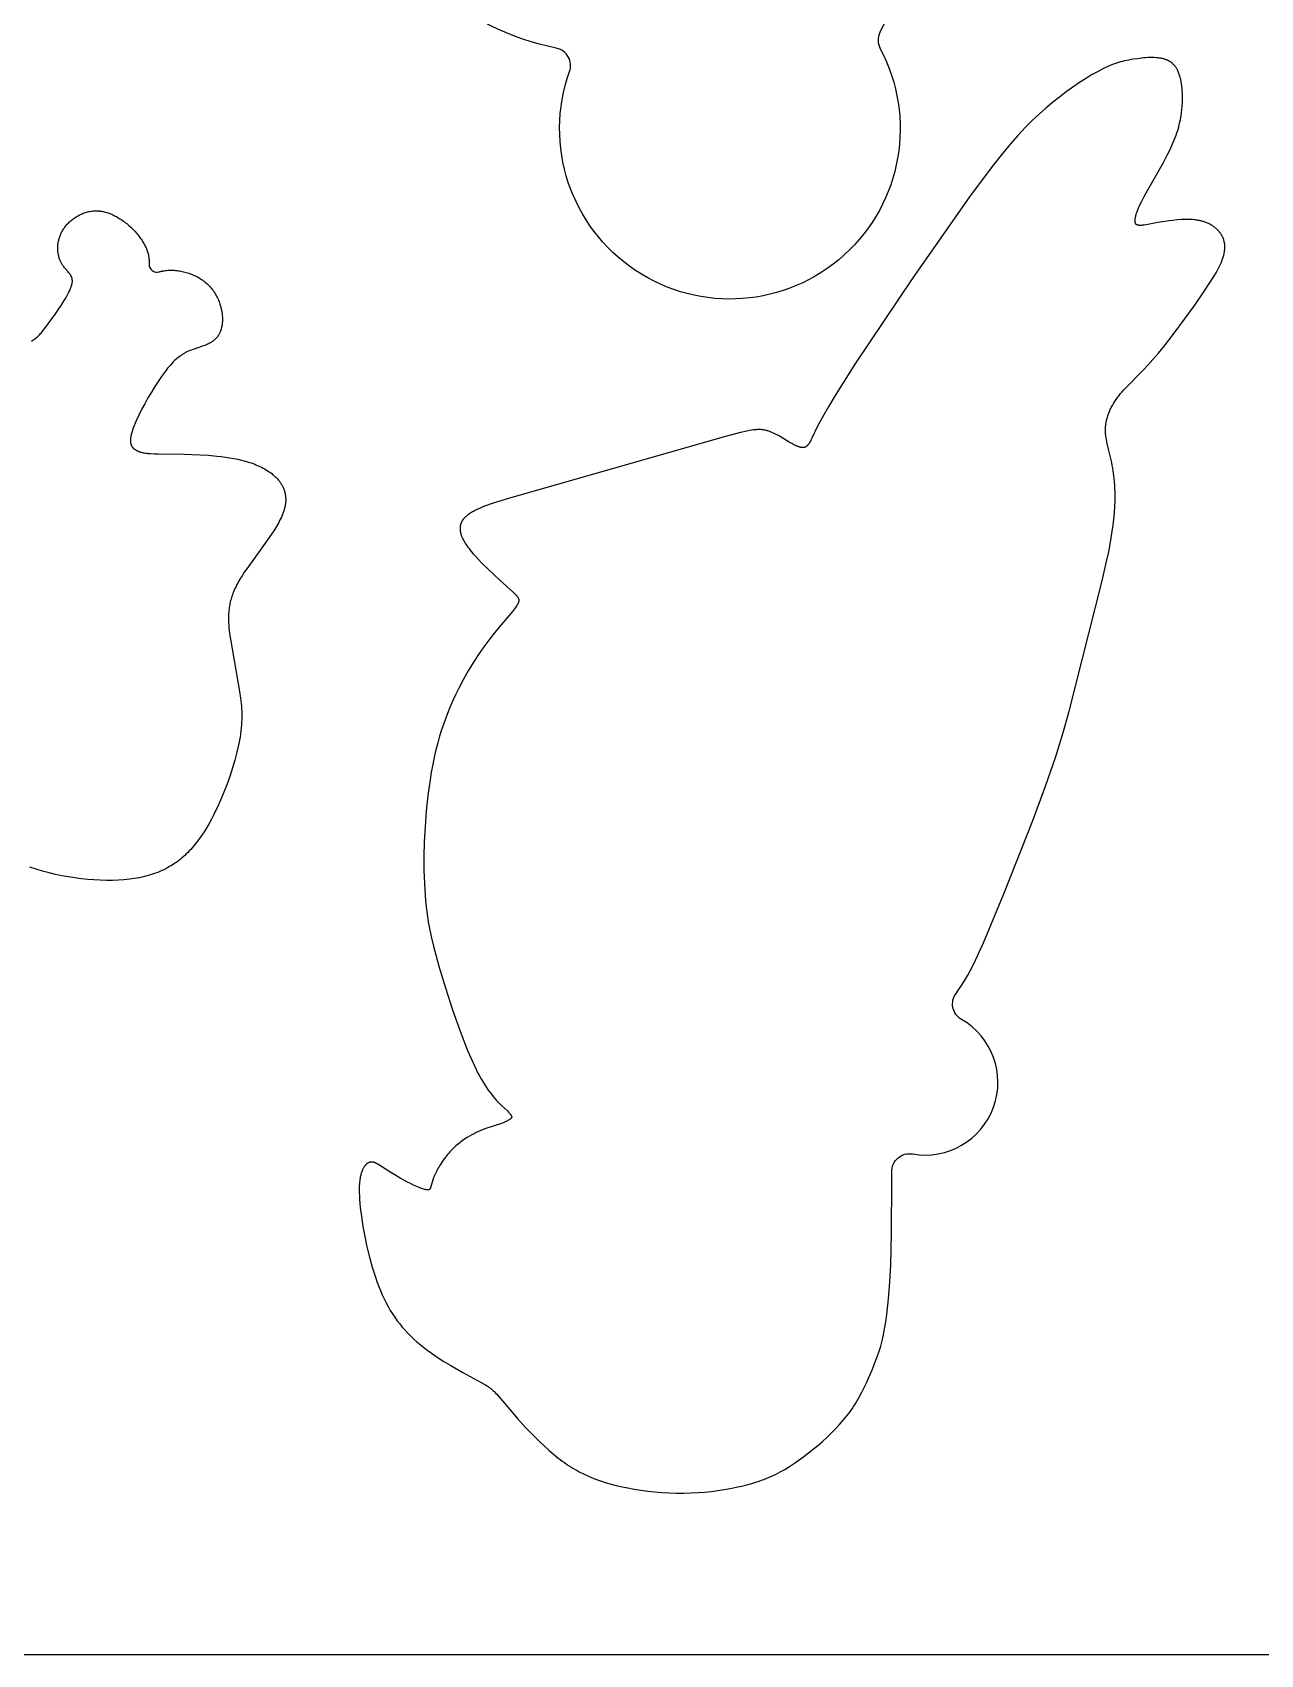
# Model space of a CAD drawing. Extents: x -2154 to -1864, y -146 to 54.
# Drawn here: x -2005 to -1942.9, y -146 to -64 of the extents above; entities that cross this region are included whole.
import ezdxf

# ---------------------------------------------------------------- set-up
doc = ezdxf.new("R2010")
doc.units = 0
doc.layers.add('DEFAULT', color=7, linetype='CONTINUOUS')

msp = doc.modelspace()

# ---------------------------------------------------------------- linework, layer by layer
at = {"layer": 'DEFAULT'}
msp.add_lwpolyline([(-2154, -146), (-1864, -146), (-1864, 54), (-2154, 54)], close=True, dxfattribs=at)
for points in [[(-1956.286, -51.829), (-1962.116, -64.016, 0.238234), (-1962.098, -64.828, -1.534477), (-1977.805, -65.986, 0.217233), (-1977.868, -65.242, 0.225272), (-1978.472, -64.802, -0.127352), (-1984.708, -61.74, -0.11458)], [(-2005, -79.605), (-2004.942, -79.567), (-2004.884, -79.527), (-2004.827, -79.486), (-2004.772, -79.443), (-2004.726, -79.406), (-2004.681, -79.367), (-2004.639, -79.328), (-2004.598, -79.288), (-2004.557, -79.245), (-2004.517, -79.201), (-2004.478, -79.155), (-2004.44, -79.109), (-2004.349, -78.991), (-2003.796, -78.231), (-2003.649, -78.02), (-2003.507, -77.806), (-2003.345, -77.551), (-2003.282, -77.446), (-2003.221, -77.339), (-2003.166, -77.238), (-2003.114, -77.136), (-2003.07, -77.042), (-2003.049, -76.995), (-2003.029, -76.947), (-2003.012, -76.905), (-2002.997, -76.863), (-2002.983, -76.821), (-2002.976, -76.8), (-2002.97, -76.778), (-2002.961, -76.743), (-2002.957, -76.726), (-2002.953, -76.708), (-2002.95, -76.69), (-2002.947, -76.672), (-2002.944, -76.655), (-2002.942, -76.637), (-2002.94, -76.622), (-2002.939, -76.607), (-2002.938, -76.592), (-2002.938, -76.578), (-2002.938, -76.563), (-2002.938, -76.548), (-2002.939, -76.533), (-2002.94, -76.519), (-2002.941, -76.506), (-2002.943, -76.493), (-2002.945, -76.48), (-2002.947, -76.467), (-2002.95, -76.455), (-2002.953, -76.442), (-2002.956, -76.429), (-2002.959, -76.417), (-2002.963, -76.405), (-2002.967, -76.393), (-2002.971, -76.382), (-2002.976, -76.37), (-2002.981, -76.359), (-2002.986, -76.347), (-2002.991, -76.336), (-2002.996, -76.325), (-2003.002, -76.313), (-2003.009, -76.302), (-2003.015, -76.29), (-2003.022, -76.279), (-2003.036, -76.256), (-2003.051, -76.234), (-2003.067, -76.213), (-2003.083, -76.192), (-2003.116, -76.15), (-2003.158, -76.101), (-2003.285, -75.956), (-2003.329, -75.904), (-2003.371, -75.85), (-2003.393, -75.822), (-2003.414, -75.793), (-2003.434, -75.763), (-2003.453, -75.733), (-2003.47, -75.705), (-2003.487, -75.676), (-2003.502, -75.647), (-2003.517, -75.617), (-2003.532, -75.587), (-2003.545, -75.557), (-2003.558, -75.527), (-2003.57, -75.496), (-2003.584, -75.458), (-2003.597, -75.419), (-2003.609, -75.38), (-2003.62, -75.34), (-2003.63, -75.3), (-2003.639, -75.261), (-2003.647, -75.22), (-2003.653, -75.18), (-2003.66, -75.137), (-2003.665, -75.094), (-2003.669, -75.051), (-2003.672, -75.007), (-2003.674, -74.964), (-2003.674, -74.92), (-2003.674, -74.877), (-2003.672, -74.833), (-2003.67, -74.788), (-2003.666, -74.742), (-2003.661, -74.696), (-2003.655, -74.651), (-2003.647, -74.605), (-2003.639, -74.56), (-2003.629, -74.515), (-2003.618, -74.471), (-2003.605, -74.424), (-2003.591, -74.378), (-2003.576, -74.332), (-2003.559, -74.286), (-2003.541, -74.241), (-2003.522, -74.196), (-2003.502, -74.152), (-2003.48, -74.108), (-2003.455, -74.062), (-2003.43, -74.017), (-2003.403, -73.973), (-2003.374, -73.929), (-2003.345, -73.886), (-2003.314, -73.844), (-2003.282, -73.802), (-2003.249, -73.762), (-2003.213, -73.72), (-2003.177, -73.679), (-2003.139, -73.639), (-2003.1, -73.6), (-2003.059, -73.563), (-2003.019, -73.526), (-2002.977, -73.49), (-2002.934, -73.455), (-2002.889, -73.421), (-2002.843, -73.388), (-2002.796, -73.356), (-2002.749, -73.325), (-2002.7, -73.295), (-2002.651, -73.267), (-2002.601, -73.24), (-2002.55, -73.214), (-2002.498, -73.19), (-2002.444, -73.166), (-2002.39, -73.145), (-2002.336, -73.125), (-2002.28, -73.106), (-2002.225, -73.09), (-2002.168, -73.075), (-2002.112, -73.061), (-2002.053, -73.05), (-2001.994, -73.04), (-2001.934, -73.032), (-2001.874, -73.026), (-2001.814, -73.022), (-2001.754, -73.02), (-2001.694, -73.021), (-2001.664, -73.021), (-2001.634, -73.023), (-2001.603, -73.025), (-2001.572, -73.028), (-2001.541, -73.031), (-2001.51, -73.034), (-2001.479, -73.039), (-2001.448, -73.044), (-2001.386, -73.055), (-2001.323, -73.069), (-2001.26, -73.085), (-2001.198, -73.103), (-2001.137, -73.123), (-2001.074, -73.145), (-2001.011, -73.17), (-2000.949, -73.196), (-2000.887, -73.224), (-2000.827, -73.253), (-2000.767, -73.284), (-2000.707, -73.316), (-2000.649, -73.35), (-2000.589, -73.386), (-2000.53, -73.423), (-2000.472, -73.462), (-2000.414, -73.501), (-2000.357, -73.542), (-2000.301, -73.584), (-2000.246, -73.627), (-2000.191, -73.671), (-2000.084, -73.762), (-1999.981, -73.856), (-1999.88, -73.954), (-1999.783, -74.056), (-1999.694, -74.156), (-1999.651, -74.207), (-1999.609, -74.259), (-1999.567, -74.312), (-1999.527, -74.365), (-1999.488, -74.419), (-1999.45, -74.474), (-1999.416, -74.525), (-1999.384, -74.576), (-1999.352, -74.628), (-1999.322, -74.68), (-1999.293, -74.733), (-1999.265, -74.787), (-1999.239, -74.841), (-1999.214, -74.896), (-1999.193, -74.946), (-1999.173, -74.996), (-1999.155, -75.047), (-1999.138, -75.098), (-1999.123, -75.15), (-1999.108, -75.202), (-1999.096, -75.254), (-1999.085, -75.307), (-1999.077, -75.356), (-1999.07, -75.404), (-1999.064, -75.453), (-1999.06, -75.502), (-1999.057, -75.551), (-1999.056, -75.6), (-1999.057, -75.649), (-1999.059, -75.698, 0.526955), (-1998.539, -76.105), (-1998.509, -76.096), (-1998.48, -76.087), (-1998.45, -76.079), (-1998.419, -76.072), (-1998.389, -76.065), (-1998.359, -76.059), (-1998.297, -76.048), (-1998.236, -76.039), (-1998.174, -76.031), (-1998.112, -76.026), (-1998.05, -76.023), (-1997.983, -76.021), (-1997.916, -76.021), (-1997.849, -76.023), (-1997.783, -76.027), (-1997.716, -76.032), (-1997.65, -76.039), (-1997.583, -76.048), (-1997.517, -76.058), (-1997.449, -76.071), (-1997.38, -76.085), (-1997.312, -76.101), (-1997.244, -76.118), (-1997.177, -76.137), (-1997.11, -76.158), (-1997.044, -76.18), (-1996.978, -76.203), (-1996.912, -76.229), (-1996.846, -76.256), (-1996.781, -76.285), (-1996.716, -76.316), (-1996.653, -76.348), (-1996.59, -76.382), (-1996.528, -76.417), (-1996.467, -76.454), (-1996.408, -76.492), (-1996.35, -76.532), (-1996.292, -76.574), (-1996.236, -76.617), (-1996.182, -76.662), (-1996.129, -76.708), (-1996.077, -76.756), (-1996.027, -76.806), (-1995.979, -76.856), (-1995.933, -76.908), (-1995.889, -76.961), (-1995.847, -77.016), (-1995.806, -77.072), (-1995.767, -77.129), (-1995.73, -77.187), (-1995.694, -77.247), (-1995.661, -77.306), (-1995.63, -77.365), (-1995.6, -77.426), (-1995.572, -77.487), (-1995.545, -77.549), (-1995.521, -77.612), (-1995.498, -77.676), (-1995.476, -77.74), (-1995.461, -77.789), (-1995.446, -77.839), (-1995.433, -77.889), (-1995.421, -77.939), (-1995.409, -77.99), (-1995.399, -78.041), (-1995.389, -78.092), (-1995.381, -78.143), (-1995.372, -78.205), (-1995.365, -78.267), (-1995.36, -78.329), (-1995.356, -78.391), (-1995.353, -78.451), (-1995.353, -78.511), (-1995.354, -78.57), (-1995.356, -78.63), (-1995.36, -78.687), (-1995.366, -78.743), (-1995.373, -78.799), (-1995.382, -78.856), (-1995.393, -78.908), (-1995.405, -78.961), (-1995.412, -78.987), (-1995.419, -79.013), (-1995.427, -79.038), (-1995.435, -79.064), (-1995.443, -79.088), (-1995.452, -79.112), (-1995.461, -79.135), (-1995.471, -79.158), (-1995.481, -79.182), (-1995.492, -79.204), (-1995.503, -79.227), (-1995.515, -79.249), (-1995.526, -79.27), (-1995.538, -79.29), (-1995.551, -79.311), (-1995.564, -79.33), (-1995.577, -79.35), (-1995.591, -79.369), (-1995.605, -79.388), (-1995.62, -79.407), (-1995.634, -79.424), (-1995.649, -79.441), (-1995.664, -79.458), (-1995.679, -79.475), (-1995.695, -79.491), (-1995.711, -79.507), (-1995.728, -79.523), (-1995.745, -79.538), (-1995.761, -79.552), (-1995.778, -79.567), (-1995.796, -79.581), (-1995.813, -79.594), (-1995.849, -79.621), (-1995.886, -79.646), (-1995.928, -79.673), (-1995.971, -79.698), (-1996.015, -79.723), (-1996.06, -79.746), (-1996.105, -79.767), (-1996.151, -79.788), (-1996.197, -79.808), (-1996.244, -79.827), (-1996.351, -79.868), (-1996.839, -80.031), (-1996.918, -80.059), (-1996.997, -80.09), (-1997.071, -80.121), (-1997.145, -80.155), (-1997.217, -80.191), (-1997.252, -80.21), (-1997.288, -80.23), (-1997.323, -80.251), (-1997.359, -80.272), (-1997.393, -80.294), (-1997.428, -80.317), (-1997.462, -80.341), (-1997.495, -80.365), (-1997.561, -80.415), (-1997.597, -80.443), (-1997.633, -80.472), (-1997.702, -80.533), (-1997.769, -80.595), (-1997.834, -80.66), (-1997.909, -80.738), (-1997.981, -80.817), (-1998.051, -80.899), (-1998.12, -80.982), (-1998.2, -81.083), (-1998.278, -81.186), (-1998.43, -81.396), (-1998.602, -81.649), (-1998.768, -81.906), (-1998.944, -82.19), (-1999.114, -82.478), (-1999.279, -82.772), (-1999.438, -83.069), (-1999.579, -83.349), (-1999.711, -83.633), (-1999.766, -83.759), (-1999.818, -83.887), (-1999.862, -84.002), (-1999.902, -84.117), (-1999.919, -84.17), (-1999.934, -84.223), (-1999.949, -84.276), (-1999.962, -84.33), (-1999.971, -84.371), (-1999.979, -84.413), (-1999.986, -84.456), (-1999.992, -84.498), (-1999.996, -84.533), (-1999.999, -84.568), (-2000.001, -84.604), (-2000.001, -84.621), (-2000.001, -84.639), (-2000.001, -84.668), (-2000, -84.682), (-1999.999, -84.697), (-1999.998, -84.711), (-1999.996, -84.726), (-1999.995, -84.74), (-1999.992, -84.754), (-1999.99, -84.766), (-1999.988, -84.778), (-1999.986, -84.79), (-1999.983, -84.802), (-1999.98, -84.814), (-1999.976, -84.825), (-1999.973, -84.837), (-1999.969, -84.848), (-1999.965, -84.858), (-1999.962, -84.868), (-1999.958, -84.878), (-1999.953, -84.887), (-1999.949, -84.897), (-1999.944, -84.906), (-1999.939, -84.916), (-1999.934, -84.925), (-1999.929, -84.933), (-1999.924, -84.941), (-1999.918, -84.949), (-1999.913, -84.957), (-1999.907, -84.965), (-1999.901, -84.973), (-1999.895, -84.981), (-1999.889, -84.988), (-1999.882, -84.995), (-1999.876, -85.002), (-1999.869, -85.009), (-1999.863, -85.016), (-1999.856, -85.022), (-1999.849, -85.029), (-1999.842, -85.035), (-1999.835, -85.041), (-1999.827, -85.048), (-1999.819, -85.054), (-1999.803, -85.066), (-1999.787, -85.078), (-1999.77, -85.089), (-1999.754, -85.099), (-1999.736, -85.109), (-1999.719, -85.119), (-1999.702, -85.129), (-1999.683, -85.138), (-1999.665, -85.148), (-1999.646, -85.157), (-1999.627, -85.165), (-1999.608, -85.174), (-1999.588, -85.182), (-1999.569, -85.189), (-1999.549, -85.197), (-1999.526, -85.205), (-1999.503, -85.212), (-1999.479, -85.219), (-1999.456, -85.225), (-1999.409, -85.237), (-1999.361, -85.247), (-1999.302, -85.258), (-1999.243, -85.267), (-1999.178, -85.275), (-1999.114, -85.282), (-1998.984, -85.293), (-1998.784, -85.305), (-1998.583, -85.312), (-1997.273, -85.33), (-1996.474, -85.355), (-1996.051, -85.381), (-1995.629, -85.418), (-1995.416, -85.442), (-1995.204, -85.469), (-1994.993, -85.501), (-1994.782, -85.538), (-1994.581, -85.579), (-1994.381, -85.625), (-1994.183, -85.678), (-1994.085, -85.707), (-1993.987, -85.738), (-1993.896, -85.768), (-1993.805, -85.801), (-1993.715, -85.835), (-1993.626, -85.871), (-1993.541, -85.907), (-1993.458, -85.945), (-1993.375, -85.986), (-1993.293, -86.028), (-1993.217, -86.07), (-1993.141, -86.114), (-1993.067, -86.16), (-1992.994, -86.208), (-1992.926, -86.256), (-1992.86, -86.306), (-1992.795, -86.359), (-1992.764, -86.385), (-1992.732, -86.413), (-1992.695, -86.447), (-1992.659, -86.482), (-1992.623, -86.518), (-1992.588, -86.555), (-1992.555, -86.592), (-1992.522, -86.63), (-1992.49, -86.67), (-1992.46, -86.71), (-1992.437, -86.741), (-1992.416, -86.772), (-1992.395, -86.804), (-1992.374, -86.836), (-1992.355, -86.869), (-1992.336, -86.903), (-1992.318, -86.936), (-1992.301, -86.97), (-1992.285, -87.005), (-1992.27, -87.039), (-1992.255, -87.075), (-1992.242, -87.11), (-1992.229, -87.146), (-1992.218, -87.182), (-1992.207, -87.218), (-1992.197, -87.255), (-1992.188, -87.293), (-1992.18, -87.331), (-1992.174, -87.369), (-1992.168, -87.407), (-1992.163, -87.445), (-1992.159, -87.484), (-1992.156, -87.523), (-1992.154, -87.561), (-1992.153, -87.603), (-1992.153, -87.644), (-1992.154, -87.685), (-1992.156, -87.726), (-1992.16, -87.767), (-1992.164, -87.808), (-1992.169, -87.848), (-1992.175, -87.889), (-1992.183, -87.933), (-1992.192, -87.976), (-1992.202, -88.02), (-1992.212, -88.063), (-1992.224, -88.106), (-1992.237, -88.149), (-1992.25, -88.191), (-1992.264, -88.233), (-1992.28, -88.279), (-1992.297, -88.323), (-1992.333, -88.413), (-1992.371, -88.501), (-1992.412, -88.588), (-1992.458, -88.68), (-1992.506, -88.772), (-1992.556, -88.862), (-1992.608, -88.952), (-1992.721, -89.14), (-1992.84, -89.324), (-1993.099, -89.702), (-1994.125, -91.112), (-1994.245, -91.288), (-1994.361, -91.466), (-1994.465, -91.635), (-1994.515, -91.72), (-1994.563, -91.807), (-1994.604, -91.883), (-1994.644, -91.96), (-1994.682, -92.038), (-1994.718, -92.116), (-1994.753, -92.195), (-1994.786, -92.275), (-1994.818, -92.355), (-1994.848, -92.436), (-1994.872, -92.507), (-1994.894, -92.578), (-1994.915, -92.649), (-1994.935, -92.721), (-1994.953, -92.794), (-1994.97, -92.866), (-1994.985, -92.939), (-1994.998, -93.013), (-1995.009, -93.08), (-1995.018, -93.148), (-1995.026, -93.216), (-1995.033, -93.284), (-1995.038, -93.353), (-1995.042, -93.421), (-1995.045, -93.489), (-1995.047, -93.558), (-1995.046, -93.691), (-1995.042, -93.824), (-1995.034, -93.957), (-1995.023, -94.089), (-1995.007, -94.235), (-1994.989, -94.381), (-1994.946, -94.672), (-1994.482, -97.314), (-1994.433, -97.664), (-1994.405, -97.921), (-1994.394, -98.05), (-1994.385, -98.179), (-1994.378, -98.312), (-1994.374, -98.446), (-1994.374, -98.579), (-1994.376, -98.713), (-1994.381, -98.858), (-1994.39, -99.004), (-1994.402, -99.149), (-1994.417, -99.294), (-1994.438, -99.458), (-1994.463, -99.621), (-1994.49, -99.785), (-1994.521, -99.947), (-1994.567, -100.164), (-1994.618, -100.38), (-1994.723, -100.783), (-1994.84, -101.182), (-1994.981, -101.615), (-1995.134, -102.044), (-1995.307, -102.486), (-1995.493, -102.923), (-1995.592, -103.14), (-1995.695, -103.354), (-1995.802, -103.567), (-1995.912, -103.778), (-1996.027, -103.984), (-1996.145, -104.187), (-1996.249, -104.356), (-1996.357, -104.523), (-1996.48, -104.704), (-1996.61, -104.881), (-1996.677, -104.968), (-1996.745, -105.054), (-1996.815, -105.139), (-1996.886, -105.222), (-1996.957, -105.301), (-1997.029, -105.379), (-1997.103, -105.455), (-1997.179, -105.53), (-1997.256, -105.602), (-1997.334, -105.674), (-1997.415, -105.743), (-1997.496, -105.81), (-1997.58, -105.875), (-1997.664, -105.938), (-1997.751, -105.999), (-1997.838, -106.058), (-1997.929, -106.116), (-1998.021, -106.171), (-1998.115, -106.224), (-1998.21, -106.275), (-1998.311, -106.326), (-1998.414, -106.374), (-1998.518, -106.42), (-1998.623, -106.463), (-1998.729, -106.503), (-1998.836, -106.542), (-1998.944, -106.577), (-1999.053, -106.61), (-1999.175, -106.645), (-1999.298, -106.676), (-1999.422, -106.705), (-1999.547, -106.731), (-1999.672, -106.754), (-1999.797, -106.775), (-1999.923, -106.794), (-2000.049, -106.81), (-2000.189, -106.826), (-2000.33, -106.839), (-2000.611, -106.858), (-2000.909, -106.868), (-2001.208, -106.87), (-2001.526, -106.862), (-2001.844, -106.846), (-2002.161, -106.821), (-2002.477, -106.789), (-2002.807, -106.746), (-2003.136, -106.695), (-2003.463, -106.635), (-2003.789, -106.567), (-2004.116, -106.49), (-2004.442, -106.404), (-2004.764, -106.308), (-2005.083, -106.203)]]:
    msp.add_lwpolyline(points, format="xyb", dxfattribs=at)
msp.add_lwpolyline([(-1958.263, -112.577), (-1958.137, -112.402), (-1958.016, -112.223), (-1957.9, -112.041), (-1957.788, -111.857), (-1957.67, -111.651), (-1957.556, -111.443), (-1957.34, -111.021), (-1957.106, -110.528), (-1956.882, -110.029), (-1955.815, -107.466), (-1954.385, -103.834), (-1953.74, -102.098), (-1953.225, -100.612), (-1952.847, -99.396), (-1952.565, -98.375), (-1950.886, -91.732), (-1950.652, -90.742), (-1950.549, -90.261), (-1950.455, -89.777), (-1950.382, -89.341), (-1950.32, -88.903), (-1950.273, -88.463), (-1950.255, -88.242), (-1950.241, -88.021), (-1950.226, -87.635), (-1950.224, -87.442), (-1950.226, -87.248), (-1950.231, -87.073), (-1950.239, -86.898), (-1950.251, -86.723), (-1950.266, -86.548), (-1950.28, -86.42), (-1950.297, -86.292), (-1950.315, -86.165), (-1950.336, -86.038), (-1950.364, -85.892), (-1950.394, -85.747), (-1950.589, -84.937), (-1950.643, -84.697), (-1950.664, -84.587), (-1950.682, -84.476), (-1950.69, -84.42), (-1950.696, -84.365), (-1950.702, -84.309), (-1950.706, -84.253), (-1950.709, -84.199), (-1950.711, -84.145), (-1950.712, -84.091), (-1950.711, -84.037), (-1950.708, -83.983), (-1950.704, -83.929), (-1950.699, -83.875), (-1950.693, -83.822), (-1950.685, -83.767), (-1950.675, -83.713), (-1950.665, -83.659), (-1950.653, -83.605), (-1950.64, -83.551), (-1950.626, -83.497), (-1950.611, -83.444), (-1950.594, -83.392), (-1950.576, -83.337), (-1950.557, -83.283), (-1950.536, -83.23), (-1950.515, -83.176), (-1950.492, -83.124), (-1950.469, -83.071), (-1950.444, -83.019), (-1950.419, -82.968), (-1950.391, -82.915), (-1950.363, -82.862), (-1950.303, -82.758), (-1950.24, -82.657), (-1950.174, -82.557), (-1950.101, -82.456), (-1950.026, -82.357), (-1949.948, -82.26), (-1949.867, -82.165), (-1949.778, -82.066), (-1949.687, -81.967), (-1948.8, -81.07), (-1948.564, -80.822), (-1948.309, -80.54), (-1948.042, -80.228), (-1947.781, -79.91), (-1947.231, -79.202), (-1946.199, -77.785), (-1945.768, -77.168), (-1945.41, -76.631), (-1945.263, -76.397), (-1945.123, -76.16), (-1945.066, -76.058), (-1945.01, -75.955), (-1944.957, -75.85), (-1944.906, -75.744), (-1944.879, -75.683), (-1944.853, -75.622), (-1944.828, -75.561), (-1944.804, -75.499), (-1944.774, -75.412), (-1944.76, -75.368), (-1944.746, -75.324), (-1944.734, -75.28), (-1944.723, -75.236), (-1944.713, -75.191), (-1944.704, -75.146), (-1944.696, -75.106), (-1944.69, -75.066), (-1944.685, -75.026), (-1944.681, -74.985), (-1944.677, -74.945), (-1944.675, -74.904), (-1944.675, -74.863), (-1944.675, -74.823), (-1944.677, -74.785), (-1944.68, -74.747), (-1944.684, -74.709), (-1944.689, -74.672), (-1944.695, -74.634), (-1944.702, -74.597), (-1944.711, -74.56), (-1944.721, -74.524), (-1944.727, -74.502), (-1944.734, -74.48), (-1944.742, -74.458), (-1944.75, -74.437), (-1944.758, -74.415), (-1944.767, -74.394), (-1944.776, -74.373), (-1944.786, -74.352), (-1944.795, -74.331), (-1944.806, -74.31), (-1944.816, -74.29), (-1944.828, -74.27), (-1944.839, -74.25), (-1944.851, -74.23), (-1944.863, -74.21), (-1944.875, -74.191), (-1944.898, -74.159), (-1944.921, -74.127), (-1944.945, -74.095), (-1944.97, -74.065), (-1944.996, -74.035), (-1945.023, -74.006), (-1945.05, -73.978), (-1945.079, -73.95), (-1945.11, -73.922), (-1945.142, -73.894), (-1945.174, -73.867), (-1945.207, -73.841), (-1945.241, -73.816), (-1945.276, -73.792), (-1945.311, -73.769), (-1945.347, -73.747), (-1945.387, -73.724), (-1945.427, -73.702), (-1945.467, -73.681), (-1945.508, -73.661), (-1945.55, -73.642), (-1945.592, -73.624), (-1945.635, -73.607), (-1945.678, -73.592), (-1945.717, -73.578), (-1945.757, -73.566), (-1945.797, -73.554), (-1945.837, -73.543), (-1945.877, -73.533), (-1945.918, -73.524), (-1945.959, -73.515), (-1946, -73.507), (-1946.052, -73.498), (-1946.105, -73.49), (-1946.158, -73.483), (-1946.211, -73.477), (-1946.318, -73.468), (-1946.425, -73.463), (-1946.536, -73.46), (-1946.647, -73.459), (-1946.759, -73.462), (-1946.87, -73.466), (-1947.09, -73.481), (-1947.311, -73.503), (-1947.502, -73.526), (-1947.692, -73.554), (-1948.072, -73.619), (-1948.655, -73.73), (-1948.754, -73.745), (-1948.803, -73.751), (-1948.853, -73.755), (-1948.896, -73.758), (-1948.918, -73.759), (-1948.94, -73.759), (-1948.957, -73.759), (-1948.974, -73.759), (-1948.991, -73.758), (-1949.008, -73.757), (-1949.025, -73.755), (-1949.033, -73.754), (-1949.042, -73.752), (-1949.05, -73.751), (-1949.058, -73.749), (-1949.067, -73.747), (-1949.075, -73.745), (-1949.081, -73.744), (-1949.087, -73.742), (-1949.093, -73.74), (-1949.099, -73.738), (-1949.105, -73.736), (-1949.11, -73.734), (-1949.116, -73.731), (-1949.122, -73.729), (-1949.126, -73.727), (-1949.13, -73.724), (-1949.135, -73.722), (-1949.139, -73.719), (-1949.143, -73.716), (-1949.145, -73.715), (-1949.147, -73.714), (-1949.149, -73.712), (-1949.151, -73.711), (-1949.153, -73.709), (-1949.154, -73.707), (-1949.156, -73.706), (-1949.158, -73.704), (-1949.16, -73.703), (-1949.161, -73.701), (-1949.163, -73.699), (-1949.164, -73.698), (-1949.166, -73.696), (-1949.167, -73.694), (-1949.17, -73.69), (-1949.173, -73.687), (-1949.176, -73.683), (-1949.179, -73.679), (-1949.18, -73.677), (-1949.182, -73.674), (-1949.183, -73.672), (-1949.184, -73.669), (-1949.186, -73.667), (-1949.187, -73.664), (-1949.189, -73.659), (-1949.192, -73.654), (-1949.194, -73.649), (-1949.196, -73.643), (-1949.197, -73.638), (-1949.2, -73.631), (-1949.202, -73.623), (-1949.203, -73.616), (-1949.205, -73.608), (-1949.206, -73.601), (-1949.208, -73.593), (-1949.209, -73.585), (-1949.209, -73.578), (-1949.21, -73.57), (-1949.211, -73.562), (-1949.212, -73.546), (-1949.212, -73.53), (-1949.212, -73.514), (-1949.211, -73.501), (-1949.211, -73.488), (-1949.209, -73.463), (-1949.206, -73.438), (-1949.202, -73.413), (-1949.197, -73.382), (-1949.192, -73.351), (-1949.185, -73.32), (-1949.178, -73.289), (-1949.168, -73.252), (-1949.158, -73.215), (-1949.136, -73.142), (-1949.106, -73.056), (-1949.074, -72.97), (-1949.033, -72.871), (-1948.99, -72.772), (-1948.935, -72.651), (-1948.878, -72.532), (-1948.756, -72.296), (-1948.594, -72.001), (-1947.785, -70.587), (-1947.587, -70.212), (-1947.493, -70.023), (-1947.402, -69.832), (-1947.316, -69.64), (-1947.234, -69.445), (-1947.187, -69.324), (-1947.142, -69.202), (-1947.099, -69.08), (-1947.06, -68.956), (-1947.007, -68.776), (-1946.961, -68.595), (-1946.921, -68.412), (-1946.887, -68.228), (-1946.862, -68.061), (-1946.842, -67.894), (-1946.827, -67.725), (-1946.817, -67.557), (-1946.813, -67.407), (-1946.813, -67.258), (-1946.817, -67.108), (-1946.826, -66.959), (-1946.837, -66.841), (-1946.85, -66.724), (-1946.867, -66.607), (-1946.887, -66.49), (-1946.909, -66.38), (-1946.922, -66.325), (-1946.936, -66.271), (-1946.949, -66.223), (-1946.963, -66.176), (-1946.978, -66.129), (-1946.994, -66.083), (-1947.011, -66.037), (-1947.03, -65.991), (-1947.05, -65.946), (-1947.072, -65.902), (-1947.087, -65.874), (-1947.103, -65.845), (-1947.119, -65.817), (-1947.136, -65.79), (-1947.154, -65.763), (-1947.173, -65.736), (-1947.193, -65.711), (-1947.213, -65.685), (-1947.227, -65.669), (-1947.24, -65.654), (-1947.255, -65.638), (-1947.269, -65.623), (-1947.284, -65.609), (-1947.299, -65.594), (-1947.314, -65.58), (-1947.33, -65.566), (-1947.346, -65.553), (-1947.362, -65.54), (-1947.379, -65.527), (-1947.396, -65.515), (-1947.413, -65.503), (-1947.43, -65.491), (-1947.448, -65.48), (-1947.465, -65.469), (-1947.484, -65.458), (-1947.502, -65.448), (-1947.521, -65.438), (-1947.54, -65.428), (-1947.559, -65.419), (-1947.579, -65.41), (-1947.598, -65.402), (-1947.618, -65.394), (-1947.647, -65.383), (-1947.677, -65.372), (-1947.706, -65.362), (-1947.736, -65.353), (-1947.766, -65.345), (-1947.797, -65.337), (-1947.827, -65.33), (-1947.858, -65.323), (-1947.906, -65.313), (-1947.954, -65.305), (-1948.003, -65.298), (-1948.052, -65.292), (-1948.101, -65.287), (-1948.15, -65.283), (-1948.249, -65.278), (-1948.356, -65.276), (-1948.462, -65.276), (-1948.569, -65.28), (-1948.676, -65.286), (-1948.786, -65.294), (-1948.895, -65.304), (-1949.114, -65.331), (-1949.329, -65.364), (-1949.537, -65.402), (-1949.741, -65.445), (-1949.843, -65.469), (-1949.944, -65.496), (-1950.049, -65.526), (-1950.153, -65.559), (-1950.257, -65.595), (-1950.359, -65.632), (-1950.474, -65.678), (-1950.588, -65.727), (-1950.701, -65.778), (-1950.812, -65.831), (-1950.964, -65.908), (-1951.114, -65.988), (-1951.409, -66.156), (-1951.718, -66.345), (-1952.021, -66.542), (-1952.358, -66.772), (-1952.69, -67.011), (-1953.043, -67.277), (-1953.39, -67.552), (-1953.72, -67.828), (-1954.044, -68.111), (-1954.402, -68.445), (-1954.748, -68.789), (-1954.946, -68.997), (-1955.139, -69.208), (-1955.516, -69.639), (-1955.981, -70.201), (-1956.432, -70.774), (-1957.577, -72.31), (-1960.485, -76.454), (-1963.343, -80.719), (-1964.383, -82.359), (-1964.704, -82.894), (-1964.954, -83.329), (-1965.122, -83.634), (-1965.281, -83.944), (-1965.533, -84.48), (-1965.598, -84.611), (-1965.624, -84.66), (-1965.652, -84.709), (-1965.666, -84.732), (-1965.68, -84.756), (-1965.695, -84.779), (-1965.711, -84.802), (-1965.726, -84.823), (-1965.742, -84.844), (-1965.75, -84.854), (-1965.759, -84.864), (-1965.767, -84.874), (-1965.776, -84.884), (-1965.788, -84.896), (-1965.794, -84.902), (-1965.8, -84.908), (-1965.806, -84.914), (-1965.813, -84.919), (-1965.819, -84.925), (-1965.826, -84.93), (-1965.832, -84.935), (-1965.838, -84.939), (-1965.844, -84.943), (-1965.85, -84.947), (-1965.856, -84.951), (-1965.862, -84.955), (-1965.868, -84.958), (-1965.875, -84.962), (-1965.881, -84.965), (-1965.887, -84.968), (-1965.893, -84.97), (-1965.9, -84.973), (-1965.906, -84.975), (-1965.912, -84.977), (-1965.919, -84.979), (-1965.926, -84.981), (-1965.933, -84.983), (-1965.94, -84.984), (-1965.947, -84.986), (-1965.954, -84.987), (-1965.961, -84.988), (-1965.968, -84.989), (-1965.975, -84.99), (-1965.983, -84.99), (-1965.991, -84.991), (-1965.999, -84.991), (-1966.008, -84.991), (-1966.016, -84.991), (-1966.024, -84.991), (-1966.033, -84.99), (-1966.049, -84.989), (-1966.06, -84.988), (-1966.07, -84.987), (-1966.091, -84.983), (-1966.111, -84.98), (-1966.132, -84.975), (-1966.152, -84.97), (-1966.172, -84.965), (-1966.193, -84.959), (-1966.212, -84.953), (-1966.249, -84.94), (-1966.285, -84.926), (-1966.321, -84.912), (-1966.357, -84.896), (-1966.412, -84.871), (-1966.467, -84.844), (-1966.52, -84.816), (-1966.574, -84.787), (-1966.695, -84.717), (-1967.102, -84.468), (-1967.244, -84.385), (-1967.317, -84.346), (-1967.389, -84.308), (-1967.464, -84.271), (-1967.54, -84.237), (-1967.617, -84.205), (-1967.655, -84.19), (-1967.694, -84.176), (-1967.734, -84.162), (-1967.774, -84.15), (-1967.814, -84.138), (-1967.854, -84.127), (-1967.903, -84.116), (-1967.953, -84.105), (-1967.995, -84.098), (-1968.038, -84.092), (-1968.08, -84.087), (-1968.123, -84.084), (-1968.17, -84.081), (-1968.217, -84.08), (-1968.264, -84.08), (-1968.311, -84.082), (-1968.364, -84.085), (-1968.418, -84.089), (-1968.471, -84.094), (-1968.524, -84.1), (-1968.605, -84.112), (-1968.686, -84.125), (-1968.847, -84.155), (-1969.159, -84.224), (-1969.986, -84.44), (-1981.007, -87.59), (-1981.718, -87.82), (-1982.044, -87.938), (-1982.182, -87.992), (-1982.319, -88.049), (-1982.44, -88.103), (-1982.56, -88.16), (-1982.665, -88.214), (-1982.717, -88.243), (-1982.768, -88.273), (-1982.814, -88.301), (-1982.859, -88.329), (-1982.902, -88.36), (-1982.945, -88.391), (-1982.983, -88.421), (-1983.02, -88.451), (-1983.038, -88.467), (-1983.056, -88.483), (-1983.073, -88.5), (-1983.09, -88.517), (-1983.108, -88.535), (-1983.125, -88.554), (-1983.142, -88.573), (-1983.158, -88.592), (-1983.171, -88.609), (-1983.183, -88.625), (-1983.196, -88.642), (-1983.207, -88.66), (-1983.219, -88.677), (-1983.23, -88.695), (-1983.24, -88.713), (-1983.25, -88.731), (-1983.259, -88.749), (-1983.268, -88.767), (-1983.276, -88.785), (-1983.284, -88.803), (-1983.291, -88.822), (-1983.298, -88.84), (-1983.304, -88.859), (-1983.309, -88.878), (-1983.315, -88.897), (-1983.319, -88.915), (-1983.323, -88.934), (-1983.327, -88.953), (-1983.33, -88.972), (-1983.333, -88.992), (-1983.335, -89.011), (-1983.336, -89.03), (-1983.338, -89.055), (-1983.339, -89.08), (-1983.338, -89.106), (-1983.338, -89.131), (-1983.336, -89.156), (-1983.334, -89.181), (-1983.331, -89.206), (-1983.327, -89.231), (-1983.324, -89.251), (-1983.32, -89.271), (-1983.316, -89.291), (-1983.311, -89.311), (-1983.306, -89.331), (-1983.301, -89.35), (-1983.29, -89.389), (-1983.277, -89.428), (-1983.263, -89.467), (-1983.248, -89.505), (-1983.231, -89.542), (-1983.213, -89.583), (-1983.193, -89.623), (-1983.172, -89.663), (-1983.151, -89.703), (-1983.128, -89.742), (-1983.105, -89.78), (-1983.057, -89.856), (-1983.002, -89.939), (-1982.944, -90.019), (-1982.885, -90.098), (-1982.823, -90.176), (-1982.756, -90.258), (-1982.688, -90.338), (-1982.547, -90.496), (-1982.399, -90.654), (-1982.248, -90.81), (-1981.907, -91.145), (-1981.326, -91.692), (-1980.635, -92.316), (-1980.565, -92.382), (-1980.532, -92.417), (-1980.499, -92.452), (-1980.486, -92.467), (-1980.472, -92.483), (-1980.46, -92.499), (-1980.447, -92.515), (-1980.438, -92.528), (-1980.428, -92.541), (-1980.42, -92.555), (-1980.415, -92.562), (-1980.411, -92.569), (-1980.407, -92.575), (-1980.404, -92.582), (-1980.4, -92.59), (-1980.397, -92.597), (-1980.393, -92.604), (-1980.39, -92.611), (-1980.387, -92.619), (-1980.384, -92.626), (-1980.382, -92.632), (-1980.38, -92.638), (-1980.379, -92.645), (-1980.377, -92.651), (-1980.375, -92.657), (-1980.374, -92.663), (-1980.373, -92.67), (-1980.372, -92.676), (-1980.371, -92.682), (-1980.37, -92.689), (-1980.37, -92.695), (-1980.369, -92.702), (-1980.369, -92.708), (-1980.369, -92.714), (-1980.369, -92.721), (-1980.37, -92.727), (-1980.37, -92.734), (-1980.371, -92.742), (-1980.372, -92.749), (-1980.373, -92.756), (-1980.375, -92.763), (-1980.376, -92.771), (-1980.378, -92.778), (-1980.38, -92.785), (-1980.383, -92.794), (-1980.385, -92.803), (-1980.388, -92.811), (-1980.391, -92.82), (-1980.398, -92.837), (-1980.405, -92.854), (-1980.409, -92.865), (-1980.414, -92.876), (-1980.425, -92.897), (-1980.436, -92.917), (-1980.447, -92.938), (-1980.472, -92.979), (-1980.498, -93.02), (-1980.537, -93.077), (-1980.578, -93.133), (-1980.632, -93.204), (-1980.687, -93.274), (-1981.439, -94.165), (-1981.664, -94.442), (-1981.882, -94.722), (-1982.132, -95.06), (-1982.373, -95.403), (-1982.658, -95.834), (-1982.929, -96.275), (-1983.184, -96.724), (-1983.425, -97.182), (-1983.559, -97.457), (-1983.688, -97.735), (-1983.81, -98.015), (-1983.927, -98.298), (-1984.049, -98.612), (-1984.164, -98.93), (-1984.271, -99.249), (-1984.37, -99.572), (-1984.469, -99.92), (-1984.559, -100.27), (-1984.644, -100.638), (-1984.721, -101.009), (-1984.792, -101.397), (-1984.856, -101.787), (-1984.963, -102.569), (-1985.046, -103.363), (-1985.107, -104.158), (-1985.145, -104.918), (-1985.163, -105.679), (-1985.162, -106.357), (-1985.143, -107.035), (-1985.108, -107.616), (-1985.083, -107.906), (-1985.053, -108.195), (-1985.021, -108.453), (-1984.984, -108.71), (-1984.943, -108.966), (-1984.896, -109.222), (-1984.795, -109.709), (-1984.679, -110.193), (-1984.403, -111.2), (-1984.075, -112.291), (-1983.713, -113.412), (-1983.334, -114.495), (-1983.151, -114.983), (-1982.958, -115.468), (-1982.784, -115.876), (-1982.598, -116.279), (-1982.432, -116.611), (-1982.344, -116.774), (-1982.253, -116.936), (-1982.174, -117.071), (-1982.091, -117.204), (-1982.006, -117.335), (-1981.917, -117.464), (-1981.838, -117.574), (-1981.756, -117.681), (-1981.672, -117.786), (-1981.584, -117.888), (-1981.493, -117.989), (-1981.399, -118.087), (-1981.239, -118.245), (-1980.947, -118.523), (-1980.883, -118.587), (-1980.861, -118.611), (-1980.839, -118.636), (-1980.817, -118.661), (-1980.796, -118.686), (-1980.784, -118.703), (-1980.778, -118.711), (-1980.772, -118.719), (-1980.766, -118.727), (-1980.761, -118.736), (-1980.755, -118.745), (-1980.75, -118.753), (-1980.746, -118.761), (-1980.742, -118.77), (-1980.74, -118.774), (-1980.738, -118.778), (-1980.736, -118.782), (-1980.735, -118.786), (-1980.733, -118.789), (-1980.732, -118.793), (-1980.731, -118.796), (-1980.73, -118.799), (-1980.729, -118.802), (-1980.729, -118.805), (-1980.728, -118.809), (-1980.727, -118.812), (-1980.727, -118.814), (-1980.727, -118.816), (-1980.726, -118.819), (-1980.726, -118.821), (-1980.726, -118.823), (-1980.726, -118.825), (-1980.726, -118.826), (-1980.726, -118.827), (-1980.726, -118.828), (-1980.726, -118.829), (-1980.726, -118.83), (-1980.726, -118.831), (-1980.726, -118.832), (-1980.727, -118.833), (-1980.727, -118.834), (-1980.727, -118.836), (-1980.727, -118.839), (-1980.728, -118.841), (-1980.728, -118.843), (-1980.729, -118.844), (-1980.73, -118.846), (-1980.73, -118.848), (-1980.731, -118.849), (-1980.732, -118.852), (-1980.733, -118.854), (-1980.734, -118.857), (-1980.736, -118.859), (-1980.737, -118.862), (-1980.738, -118.864), (-1980.74, -118.867), (-1980.742, -118.87), (-1980.744, -118.873), (-1980.747, -118.877), (-1980.749, -118.88), (-1980.752, -118.883), (-1980.754, -118.886), (-1980.76, -118.892), (-1980.763, -118.896), (-1980.767, -118.9), (-1980.775, -118.907), (-1980.782, -118.914), (-1980.79, -118.921), (-1980.801, -118.931), (-1980.813, -118.939), (-1980.824, -118.948), (-1980.836, -118.956), (-1980.849, -118.965), (-1980.863, -118.974), (-1980.89, -118.99), (-1980.917, -119.005), (-1980.945, -119.02), (-1980.98, -119.038), (-1981.016, -119.055), (-1981.088, -119.087), (-1981.166, -119.119), (-1981.245, -119.149), (-1982.035, -119.416), (-1982.164, -119.464), (-1982.292, -119.515), (-1982.406, -119.564), (-1982.518, -119.616), (-1982.629, -119.671), (-1982.739, -119.728), (-1982.864, -119.797), (-1982.987, -119.87), (-1983.107, -119.947), (-1983.225, -120.028), (-1983.292, -120.076), (-1983.357, -120.126), (-1983.422, -120.177), (-1983.486, -120.229), (-1983.548, -120.283), (-1983.609, -120.338), (-1983.669, -120.395), (-1983.728, -120.452), (-1983.79, -120.517), (-1983.851, -120.583), (-1983.91, -120.651), (-1983.968, -120.72), (-1984.025, -120.79), (-1984.08, -120.861), (-1984.186, -121.006), (-1984.285, -121.15), (-1984.332, -121.223), (-1984.378, -121.297), (-1984.419, -121.366), (-1984.459, -121.436), (-1984.497, -121.506), (-1984.534, -121.577), (-1984.568, -121.645), (-1984.6, -121.715), (-1984.63, -121.785), (-1984.659, -121.855), (-1984.678, -121.907), (-1984.697, -121.96), (-1984.731, -122.065), (-1984.812, -122.347), (-1984.823, -122.379), (-1984.828, -122.394), (-1984.833, -122.408), (-1984.839, -122.421), (-1984.842, -122.428), (-1984.845, -122.435), (-1984.849, -122.444), (-1984.853, -122.452), (-1984.855, -122.456), (-1984.858, -122.46), (-1984.86, -122.464), (-1984.863, -122.468), (-1984.865, -122.471), (-1984.867, -122.474), (-1984.868, -122.477), (-1984.871, -122.479), (-1984.873, -122.482), (-1984.875, -122.484), (-1984.876, -122.486), (-1984.877, -122.487), (-1984.878, -122.488), (-1984.879, -122.489), (-1984.881, -122.491), (-1984.883, -122.493), (-1984.886, -122.494), (-1984.888, -122.496), (-1984.89, -122.498), (-1984.892, -122.499), (-1984.893, -122.5), (-1984.894, -122.5), (-1984.896, -122.501), (-1984.897, -122.502), (-1984.898, -122.502), (-1984.9, -122.503), (-1984.901, -122.504), (-1984.903, -122.504), (-1984.904, -122.505), (-1984.905, -122.506), (-1984.909, -122.507), (-1984.912, -122.508), (-1984.915, -122.509), (-1984.918, -122.51), (-1984.921, -122.51), (-1984.926, -122.511), (-1984.931, -122.512), (-1984.936, -122.513), (-1984.94, -122.513), (-1984.945, -122.514), (-1984.95, -122.514), (-1984.955, -122.514), (-1984.96, -122.515), (-1984.967, -122.515), (-1984.975, -122.514), (-1984.982, -122.514), (-1984.989, -122.514), (-1985.004, -122.512), (-1985.019, -122.51), (-1985.038, -122.507), (-1985.058, -122.504), (-1985.078, -122.5), (-1985.098, -122.495), (-1985.139, -122.484), (-1985.181, -122.472), (-1985.222, -122.458), (-1985.263, -122.444), (-1985.331, -122.419), (-1985.398, -122.393), (-1985.531, -122.337), (-1985.685, -122.268), (-1985.837, -122.196), (-1985.997, -122.116), (-1986.155, -122.034), (-1986.373, -121.913), (-1986.588, -121.787), (-1986.844, -121.629), (-1987.442, -121.243), (-1987.487, -121.216), (-1987.529, -121.193), (-1987.55, -121.181), (-1987.572, -121.17), (-1987.594, -121.16), (-1987.616, -121.15), (-1987.638, -121.141), (-1987.66, -121.133), (-1987.671, -121.129), (-1987.682, -121.126), (-1987.693, -121.123), (-1987.704, -121.12), (-1987.715, -121.117), (-1987.726, -121.114), (-1987.737, -121.112), (-1987.748, -121.11), (-1987.76, -121.108), (-1987.771, -121.107), (-1987.783, -121.106), (-1987.794, -121.105), (-1987.805, -121.105), (-1987.817, -121.105), (-1987.828, -121.105), (-1987.84, -121.106), (-1987.852, -121.107), (-1987.863, -121.108), (-1987.875, -121.11), (-1987.886, -121.112), (-1987.898, -121.115), (-1987.909, -121.118), (-1987.92, -121.121), (-1987.931, -121.125), (-1987.937, -121.127), (-1987.943, -121.129), (-1987.954, -121.133), (-1987.965, -121.138), (-1987.976, -121.144), (-1987.987, -121.149), (-1987.997, -121.155), (-1988.008, -121.162), (-1988.018, -121.168), (-1988.031, -121.177), (-1988.044, -121.186), (-1988.056, -121.196), (-1988.068, -121.206), (-1988.08, -121.216), (-1988.091, -121.227), (-1988.102, -121.238), (-1988.113, -121.249), (-1988.124, -121.261), (-1988.135, -121.274), (-1988.145, -121.286), (-1988.156, -121.299), (-1988.166, -121.312), (-1988.175, -121.325), (-1988.185, -121.339), (-1988.194, -121.352), (-1988.203, -121.366), (-1988.211, -121.38), (-1988.228, -121.409), (-1988.243, -121.438), (-1988.258, -121.467), (-1988.267, -121.488), (-1988.277, -121.508), (-1988.285, -121.529), (-1988.294, -121.55), (-1988.31, -121.592), (-1988.324, -121.635), (-1988.337, -121.679), (-1988.349, -121.722), (-1988.36, -121.766), (-1988.37, -121.81), (-1988.382, -121.871), (-1988.393, -121.933), (-1988.402, -121.995), (-1988.41, -122.056), (-1988.417, -122.118), (-1988.423, -122.181), (-1988.431, -122.305), (-1988.434, -122.39), (-1988.436, -122.475), (-1988.436, -122.646), (-1988.43, -122.816), (-1988.421, -122.986), (-1988.405, -123.195), (-1988.384, -123.403), (-1988.327, -123.861), (-1988.248, -124.364), (-1988.155, -124.864), (-1988.043, -125.388), (-1987.916, -125.91), (-1987.777, -126.415), (-1987.701, -126.666), (-1987.62, -126.916), (-1987.541, -127.143), (-1987.457, -127.369), (-1987.367, -127.593), (-1987.272, -127.815), (-1987.179, -128.015), (-1987.081, -128.214), (-1986.976, -128.409), (-1986.866, -128.601), (-1986.755, -128.779), (-1986.639, -128.953), (-1986.517, -129.124), (-1986.39, -129.29), (-1986.258, -129.451), (-1986.12, -129.607), (-1985.978, -129.759), (-1985.831, -129.906), (-1985.676, -130.052), (-1985.516, -130.193), (-1985.352, -130.33), (-1985.185, -130.463), (-1985.016, -130.592), (-1984.843, -130.718), (-1984.492, -130.96), (-1984.153, -131.18), (-1983.808, -131.39), (-1983.19, -131.745), (-1982.264, -132.248), (-1982.121, -132.33), (-1982.051, -132.373), (-1981.982, -132.417), (-1981.922, -132.457), (-1981.863, -132.499), (-1981.806, -132.542), (-1981.75, -132.587), (-1981.711, -132.62), (-1981.674, -132.653), (-1981.637, -132.688), (-1981.6, -132.723), (-1981.543, -132.781), (-1981.487, -132.84), (-1981.378, -132.961), (-1980.447, -134.058), (-1980.026, -134.518), (-1979.566, -134.995), (-1979.33, -135.227), (-1979.09, -135.456), (-1978.858, -135.666), (-1978.621, -135.87), (-1978.399, -136.049), (-1978.286, -136.136), (-1978.171, -136.221), (-1978.065, -136.297), (-1977.957, -136.372), (-1977.848, -136.444), (-1977.737, -136.514), (-1977.632, -136.578), (-1977.527, -136.64), (-1977.42, -136.7), (-1977.312, -136.758), (-1977.099, -136.866), (-1976.883, -136.967), (-1976.662, -137.062), (-1976.439, -137.151), (-1976.193, -137.238), (-1975.945, -137.318), (-1975.694, -137.39), (-1975.442, -137.455), (-1975.151, -137.52), (-1974.858, -137.579), (-1974.531, -137.636), (-1974.203, -137.686), (-1973.844, -137.733), (-1973.484, -137.771), (-1973.123, -137.802), (-1972.761, -137.824), (-1972.392, -137.838), (-1972.023, -137.841), (-1971.665, -137.833), (-1971.306, -137.814), (-1970.974, -137.787), (-1970.642, -137.751), (-1970.311, -137.707), (-1969.981, -137.655), (-1969.684, -137.601), (-1969.387, -137.542), (-1969.113, -137.482), (-1968.841, -137.416), (-1968.588, -137.348), (-1968.337, -137.273), (-1968.217, -137.233), (-1968.098, -137.192), (-1967.98, -137.149), (-1967.862, -137.103), (-1967.744, -137.055), (-1967.627, -137.004), (-1967.511, -136.951), (-1967.396, -136.895), (-1967.277, -136.835), (-1967.158, -136.772), (-1966.925, -136.639), (-1966.678, -136.488), (-1966.436, -136.33), (-1966.198, -136.165), (-1965.964, -135.995), (-1965.724, -135.811), (-1965.488, -135.622), (-1965.254, -135.427), (-1965.024, -135.227), (-1964.8, -135.023), (-1964.581, -134.814), (-1964.368, -134.599), (-1964.161, -134.378), (-1963.966, -134.156), (-1963.871, -134.042), (-1963.779, -133.926), (-1963.691, -133.812), (-1963.606, -133.695), (-1963.523, -133.577), (-1963.442, -133.457), (-1963.368, -133.341), (-1963.296, -133.224), (-1963.158, -132.985), (-1963.027, -132.742), (-1962.904, -132.495), (-1962.794, -132.261), (-1962.492, -131.568), (-1962.312, -131.125), (-1962.228, -130.895), (-1962.15, -130.663), (-1962.073, -130.405), (-1962.005, -130.144), (-1961.969, -129.992), (-1961.937, -129.84), (-1961.878, -129.533), (-1961.82, -129.174), (-1961.77, -128.813), (-1961.682, -128.012), (-1961.614, -127.166), (-1961.569, -126.319), (-1961.535, -124.719), (-1961.505, -122.034), (-1961.514, -121.613, -0.477414), (-1960.458, -120.694, 0.839513), (-1957.989, -113.893, -0.448416)], format="xyb", close=True, dxfattribs=at)

doc.saveas('drawing.dxf')
